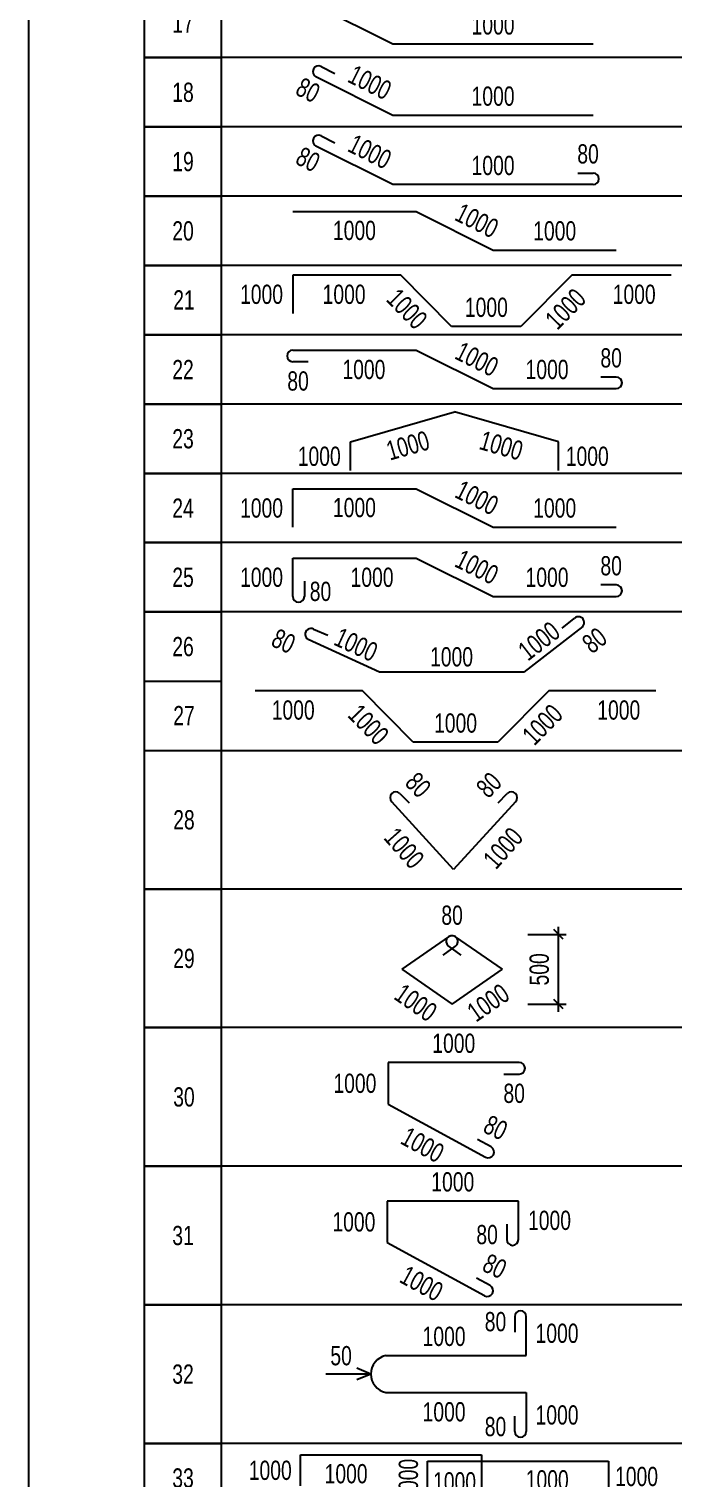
# Model space of a CAD drawing. Header units: inches. Extents: x -3538 to 66114, y -2541134 to 4288.
# Drawn here: x -1194.7 to -1111, y 71.3 to 259.5 of the extents above; entities that cross this region are included whole.
import ezdxf
from ezdxf.enums import TextEntityAlignment as Align

# ---------------------------------------------------------------- set-up
doc = ezdxf.new("R2010")
doc.units = ezdxf.units.IN
doc.header["$MEASUREMENT"] = 0
for name, color, linetype in [('KCS_DIM', 8, 'Continuous'), ('KCS_STEEL', 4, 'Continuous'), ('KCS_TEXT_TK', 2, 'Continuous'), ('KCS_THONGKE', 5, 'Continuous'), ('KCS_THONGKE_THIN', 5, 'Continuous')]:
    doc.layers.add(name, color=color, linetype=linetype)
doc.styles.add('KCS_SMTEXT', font='3t-unicode.shx', dxfattribs={"width": 0.7})

# ---------------------------------------------------------------- blocks, each defined once
blk = doc.blocks.new('TK_18')
at = {"layer": 'KCS_STEEL'}
for p, q in [((32.25, 1.75), (22.25, 6.75)), ((58.25, 1.75), (32.25, 1.75))]:
    blk.add_line(p, q, dxfattribs=at)
at = {"layer": 'KCS_TEXT_TK'}
for p, q in [((-15, 0), (-15, 9)), ((0, 0), (0, 9)), ((10, 0), (10, 9))]:
    blk.add_line(p, q, dxfattribs=at)
at = {"layer": 'KCS_THONGKE'}
blk.add_line((174, 0), (0, 0), dxfattribs=at)
at = {"layer": 'KCS_TEXT_TK', "style": 'KCS_SMTEXT', "width": 0.75}
blk.add_attdef('L1', text='', height=2.5, rotation=333.4352, dxfattribs=at).set_placement((29.26, 6.04), align=Align.MIDDLE)
for tag, p in [('SH', (5, 4.5)), ('DK', (76.75, 4.5)), ('L2', (45.25, 4.25))]:
    blk.add_attdef(tag, text='', height=2.5, dxfattribs=at).set_placement(p, align=Align.MIDDLE)
for tag, p in [('DAI', (100, 4.5)), ('SL1', (114.5, 4.5)), ('SLA', (127, 4.5)), ('DT', (147, 4.5)), ('TL', (169, 4.5))]:
    blk.add_attdef(tag, text='', height=2.5, dxfattribs=at).set_placement(p, align=Align.MIDDLE_RIGHT)
blk = doc.blocks.new('TK_19')
at = {"layer": 'KCS_STEEL'}
for p, q in [((22.92, 7.84), (24.71, 6.95)), ((32.25, 1.5), (22.25, 6.5)), ((58.25, 1.5), (32.25, 1.5))]:
    blk.add_line(p, q, dxfattribs=at)
blk.add_arc((22.59, 7.17), 0.75, 63.4352, 243.4352, dxfattribs=at)
at = {"layer": 'KCS_TEXT_TK'}
for p, q in [((-15, 0), (-15, 9)), ((0, 0), (0, 9)), ((10, 0), (10, 9))]:
    blk.add_line(p, q, dxfattribs=at)
at = {"layer": 'KCS_THONGKE'}
blk.add_line((174, 0), (0, 0), dxfattribs=at)
at = {"layer": 'KCS_TEXT_TK', "style": 'KCS_SMTEXT', "width": 0.75}
for tag, p in [('SH', (5, 4.5)), ('DK', (76.75, 4.5)), ('L2', (45.25, 4))]:
    blk.add_attdef(tag, text='', height=2.5, dxfattribs=at).set_placement(p, align=Align.MIDDLE)
for tag, p in [('M', (21.23, 4.79)), ('L1', (29.26, 5.79))]:
    blk.add_attdef(tag, text='', height=2.5, rotation=333.4352, dxfattribs=at).set_placement(p, align=Align.MIDDLE)
for tag, p in [('DAI', (100, 4.5)), ('SL1', (114.5, 4.5)), ('SLA', (127, 4.5)), ('DT', (147, 4.5)), ('TL', (169, 4.5))]:
    blk.add_attdef(tag, text='', height=2.5, dxfattribs=at).set_placement(p, align=Align.MIDDLE_RIGHT)
blk = doc.blocks.new('TK_20')
at = {"layer": 'KCS_STEEL'}
for p, q in [((22.92, 7.84), (24.71, 6.95)), ((32.25, 1.5), (22.25, 6.5)), ((56.25, 3), (58.25, 3)), ((58.25, 1.5), (32.25, 1.5))]:
    blk.add_line(p, q, dxfattribs=at)
for centre, start, end in [((22.59, 7.17), 63.4352, 243.4352), ((58.25, 2.25), 270, 90)]:
    blk.add_arc(centre, 0.75, start, end, dxfattribs=at)
at = {"layer": 'KCS_TEXT_TK'}
for p, q in [((-15, 0), (-15, 9)), ((0, 0), (0, 9)), ((10, 0), (10, 9))]:
    blk.add_line(p, q, dxfattribs=at)
at = {"layer": 'KCS_THONGKE'}
blk.add_line((174, 0), (0, 0), dxfattribs=at)
at = {"layer": 'KCS_TEXT_TK', "style": 'KCS_SMTEXT', "width": 0.75}
for tag, p in [('SH', (5, 4.5)), ('M', (57.57, 5.5)), ('DK', (76.75, 4.5)), ('L2', (45.25, 4))]:
    blk.add_attdef(tag, text='', height=2.5, dxfattribs=at).set_placement(p, align=Align.MIDDLE)
for tag, p in [('M', (21.23, 4.79)), ('L1', (29.26, 5.79))]:
    blk.add_attdef(tag, text='', height=2.5, rotation=333.4352, dxfattribs=at).set_placement(p, align=Align.MIDDLE)
for tag, p in [('DAI', (100, 4.5)), ('SL1', (114.5, 4.5)), ('SLA', (127, 4.5)), ('DT', (147, 4.5)), ('TL', (169, 4.5))]:
    blk.add_attdef(tag, text='', height=2.5, dxfattribs=at).set_placement(p, align=Align.MIDDLE_RIGHT)
blk = doc.blocks.new('TK_21')
at = {"layer": 'KCS_STEEL'}
for p, q in [((19.25, 7), (35.25, 7)), ((35.25, 7), (45.25, 2)), ((45.25, 2), (61.25, 2))]:
    blk.add_line(p, q, dxfattribs=at)
at = {"layer": 'KCS_TEXT_TK'}
for p, q in [((-15, 0), (-15, 9)), ((0, 0), (0, 9)), ((10, 0), (10, 9))]:
    blk.add_line(p, q, dxfattribs=at)
at = {"layer": 'KCS_THONGKE'}
blk.add_line((174, 0), (0, 0), dxfattribs=at)
at = {"layer": 'KCS_TEXT_TK', "style": 'KCS_SMTEXT', "width": 0.75}
for tag, p in [('SH', (5, 4.5)), ('L1', (27.25, 4.56)), ('L3', (53.25, 4.5)), ('DK', (76.75, 4.5))]:
    blk.add_attdef(tag, text='', height=2.5, dxfattribs=at).set_placement(p, align=Align.MIDDLE)
blk.add_attdef('L2', text='', height=2.5, rotation=333.4352, dxfattribs=at).set_placement((43.16, 5.84), align=Align.MIDDLE)
for tag, p in [('DAI', (100, 4.5)), ('SL1', (114.5, 4.5)), ('SLA', (127, 4.5)), ('DT', (147, 4.5)), ('TL', (169, 4.5))]:
    blk.add_attdef(tag, text='', height=2.5, dxfattribs=at).set_placement(p, align=Align.MIDDLE_RIGHT)
blk = doc.blocks.new('TK_22')
at = {"layer": 'KCS_STEEL'}
for p, q in [((33.28, 7.76), (19.25, 7.76)), ((19.25, 7.76), (19.25, 2.76)), ((39.87, 1.07), (33.28, 7.76)), ((55.47, 7.76), (48.87, 1.07)), ((68.37, 7.76), (55.47, 7.76)), ((48.87, 1.07), (39.87, 1.07))]:
    blk.add_line(p, q, dxfattribs=at)
at = {"layer": 'KCS_TEXT_TK'}
for p, q in [((-15, 0), (-15, 9)), ((0, 0), (0, 9)), ((10, 0), (10, 9))]:
    blk.add_line(p, q, dxfattribs=at)
at = {"layer": 'KCS_THONGKE'}
blk.add_line((174, 0), (0, 0), dxfattribs=at)
at = {"layer": 'KCS_TEXT_TK', "style": 'KCS_SMTEXT', "width": 0.75}
for tag, p in [('SH', (5.12, 4.56)), ('L2', (25.91, 5.26)), ('L5', (63.57, 5.26)), ('DK', (76.87, 4.56)), ('L4', (44.37, 3.57))]:
    blk.add_attdef(tag, text='', height=2.5, dxfattribs=at).set_placement(p, align=Align.MIDDLE)
for tag, p in [('L1', (17.98, 5.26)), ('DAI', (100.12, 4.56)), ('SL1', (114.62, 4.56)), ('SLA', (127.12, 4.56)), ('DT', (147.12, 4.56)), ('TL', (169.12, 4.56))]:
    blk.add_attdef(tag, text='', height=2.5, dxfattribs=at).set_placement(p, align=Align.MIDDLE_RIGHT)
for rotation, p in [(314.6102, (34.09, 3.37)), (45.3898, (54.66, 3.37))]:
    blk.add_attdef('L3', text='', height=2.5, rotation=rotation, dxfattribs=at).set_placement(p, align=Align.MIDDLE)
blk = doc.blocks.new('TK_23')
at = {"layer": 'KCS_STEEL'}
for p, q in [((19.25, 7), (35.25, 7)), ((35.25, 7), (45.25, 2)), ((21.25, 5.5), (19.25, 5.5)), ((45.25, 2), (61.25, 2)), ((61.25, 3.5), (59.25, 3.5))]:
    blk.add_line(p, q, dxfattribs=at)
for centre, start, end in [((19.25, 6.25), 90, 270), ((61.25, 2.75), 270, 90)]:
    blk.add_arc(centre, 0.75, start, end, dxfattribs=at)
at = {"layer": 'KCS_TEXT_TK'}
for p, q in [((-15, 0), (-15, 9)), ((0, 0), (0, 9)), ((10, 0), (10, 9))]:
    blk.add_line(p, q, dxfattribs=at)
at = {"layer": 'KCS_THONGKE'}
blk.add_line((174, 0), (0, 0), dxfattribs=at)
at = {"layer": 'KCS_TEXT_TK', "style": 'KCS_SMTEXT', "width": 0.75}
for tag, p in [('SH', (5, 4.5)), ('L1', (28.48, 4.5)), ('L3', (52.26, 4.5)), ('M', (60.57, 6)), ('DK', (76.75, 4.5)), ('M', (19.93, 3))]:
    blk.add_attdef(tag, text='', height=2.5, dxfattribs=at).set_placement(p, align=Align.MIDDLE)
blk.add_attdef('L2', text='', height=2.5, rotation=333.4352, dxfattribs=at).set_placement((43.16, 5.84), align=Align.MIDDLE)
for tag, p in [('DAI', (100, 4.5)), ('SL1', (114.5, 4.5)), ('SLA', (127, 4.5)), ('DT', (147, 4.5)), ('TL', (169, 4.5))]:
    blk.add_attdef(tag, text='', height=2.5, dxfattribs=at).set_placement(p, align=Align.MIDDLE_RIGHT)
blk = doc.blocks.new('TK_24')
at = {"layer": 'KCS_STEEL'}
for p, q in [((26.74, 4.09), (40.25, 7.97)), ((53.76, 4.09), (40.25, 7.97)), ((26.74, 0.37), (26.74, 4.09)), ((53.76, 0.37), (53.76, 4.09))]:
    blk.add_line(p, q, dxfattribs=at)
at = {"layer": 'KCS_TEXT_TK'}
for p, q in [((-15, 0), (-15, 9)), ((0, 0), (0, 9)), ((10, 0), (10, 9))]:
    blk.add_line(p, q, dxfattribs=at)
at = {"layer": 'KCS_THONGKE'}
blk.add_line((174, 0), (0, 0), dxfattribs=at)
at = {"layer": 'KCS_TEXT_TK', "style": 'KCS_SMTEXT', "width": 0.75}
for tag, p in [('SH', (5, 4.5)), ('DK', (76.75, 4.5))]:
    blk.add_attdef(tag, text='', height=2.5, dxfattribs=at).set_placement(p, align=Align.MIDDLE)
for tag, p in [('DAI', (100, 4.5)), ('SL1', (114.5, 4.5)), ('SLA', (127, 4.5)), ('DT', (147, 4.5)), ('TL', (169, 4.5)), ('L1', (25.47, 2.23))]:
    blk.add_attdef(tag, text='', height=2.5, dxfattribs=at).set_placement(p, align=Align.MIDDLE_RIGHT)
for tag, rotation, p in [('L2', 16.0314, (34.18, 3.63)), ('L3', 343.9686, (46.32, 3.63))]:
    blk.add_attdef(tag, text='', height=2.5, rotation=rotation, dxfattribs=at).set_placement(p, align=Align.MIDDLE)
blk.add_attdef('L4', text='', height=2.5, dxfattribs=at).set_placement((54.69, 2.23), align=Align.MIDDLE_LEFT)
blk = doc.blocks.new('TK_25')
at = {"layer": 'KCS_STEEL'}
for p, q in [((19.25, 7), (35.25, 7)), ((19.25, 2), (19.25, 7)), ((35.25, 7), (45.25, 2)), ((45.25, 2), (61.25, 2))]:
    blk.add_line(p, q, dxfattribs=at)
at = {"layer": 'KCS_TEXT_TK'}
for p, q in [((-15, 0), (-15, 9)), ((0, 0), (0, 9)), ((10, 0), (10, 9))]:
    blk.add_line(p, q, dxfattribs=at)
at = {"layer": 'KCS_THONGKE'}
blk.add_line((174, 0), (0, 0), dxfattribs=at)
at = {"layer": 'KCS_TEXT_TK', "style": 'KCS_SMTEXT', "width": 0.75}
for tag, p in [('SH', (5, 4.5)), ('L2', (27.25, 4.56)), ('L4', (53.25, 4.5)), ('DK', (76.75, 4.5))]:
    blk.add_attdef(tag, text='', height=2.5, dxfattribs=at).set_placement(p, align=Align.MIDDLE)
for tag, p in [('L1', (17.98, 4.5)), ('DAI', (100, 4.5)), ('SL1', (114.5, 4.5)), ('SLA', (127, 4.5)), ('DT', (147, 4.5)), ('TL', (169, 4.5))]:
    blk.add_attdef(tag, text='', height=2.5, dxfattribs=at).set_placement(p, align=Align.MIDDLE_RIGHT)
blk.add_attdef('L3', text='', height=2.5, rotation=333.4352, dxfattribs=at).set_placement((43.16, 5.84), align=Align.MIDDLE)
blk = doc.blocks.new('TK_26')
at = {"layer": 'KCS_STEEL'}
for p, q in [((19.25, 7), (35.25, 7)), ((19.25, 2), (19.25, 7)), ((35.25, 7), (45.25, 2)), ((20.75, 4), (20.75, 2)), ((45.25, 2), (61.25, 2)), ((61.25, 3.5), (59.25, 3.5))]:
    blk.add_line(p, q, dxfattribs=at)
for centre, start, end in [((20, 2), 180, 0), ((61.25, 2.75), 270, 90)]:
    blk.add_arc(centre, 0.75, start, end, dxfattribs=at)
at = {"layer": 'KCS_TEXT_TK'}
for p, q in [((-15, 0), (-15, 9)), ((0, 0), (0, 9)), ((10, 0), (10, 9))]:
    blk.add_line(p, q, dxfattribs=at)
at = {"layer": 'KCS_THONGKE'}
blk.add_line((174, 0), (0, 0), dxfattribs=at)
at = {"layer": 'KCS_TEXT_TK', "style": 'KCS_SMTEXT', "width": 0.75}
for tag, p in [('SH', (5, 4.5)), ('L2', (29.54, 4.51)), ('L4', (52.26, 4.5)), ('M', (60.57, 6)), ('DK', (76.75, 4.5))]:
    blk.add_attdef(tag, text='', height=2.5, dxfattribs=at).set_placement(p, align=Align.MIDDLE)
for tag, p in [('L1', (17.98, 4.5)), ('DAI', (100, 4.5)), ('SL1', (114.5, 4.5)), ('SLA', (127, 4.5)), ('DT', (147, 4.5)), ('TL', (169, 4.5))]:
    blk.add_attdef(tag, text='', height=2.5, dxfattribs=at).set_placement(p, align=Align.MIDDLE_RIGHT)
blk.add_attdef('L3', text='', height=2.5, rotation=333.4352, dxfattribs=at).set_placement((43.16, 5.84), align=Align.MIDDLE)
blk.add_attdef('M', text='', height=2.5, dxfattribs=at).set_placement((21.45, 2.67), align=Align.MIDDLE_LEFT)
blk = doc.blocks.new('TK_27')
at = {"layer": 'KCS_STEEL'}
for p, q in [((54.23, 6.9), (55.79, 8.13)), ((21.94, 6.76), (23.82, 5.96)), ((56.9, 7.12), (49.24, 1.18)), ((30.49, 1.18), (21.26, 5.43)), ((49.24, 1.18), (30.49, 1.18))]:
    blk.add_line(p, q, dxfattribs=at)
for centre, start, end in [((56.34, 7.63), 317.8316, 137.8316), ((21.59, 6.1), 62.2755, 243.7737)]:
    blk.add_arc(centre, 0.75, start, end, dxfattribs=at)
at = {"layer": 'KCS_TEXT_TK'}
for p, q in [((-15, 0), (-15, 9)), ((0, 0), (0, 9)), ((10, 0), (10, 9))]:
    blk.add_line(p, q, dxfattribs=at)
at = {"layer": 'KCS_TEXT_TK', "style": 'KCS_SMTEXT', "width": 0.75}
for tag, p in [('SH', (5, 4.5)), ('DK', (76.75, 4.5)), ('L2', (39.86, 3.18))]:
    blk.add_attdef(tag, text='', height=2.5, dxfattribs=at).set_placement(p, align=Align.MIDDLE)
blk.add_attdef('M', text='', height=2.5, rotation=335.269, dxfattribs=at).set_placement((19.32, 4.64), align=Align.MIDDLE_RIGHT)
for tag, rotation, p in [('L1', 335.269, (27.47, 4.77)), ('L3', 37.8207, (51.21, 5.23))]:
    blk.add_attdef(tag, text='', height=2.5, rotation=rotation, dxfattribs=at).set_placement(p, align=Align.MIDDLE)
blk.add_attdef('M', text='', height=2.5, rotation=37.8207, dxfattribs=at).set_placement((58.42, 5.32), align=Align.MIDDLE_CENTER)
for tag, p in [('DAI', (100, 4.5)), ('SL1', (114.5, 4.5)), ('SLA', (127, 4.5)), ('DT', (147, 4.5)), ('TL', (169, 4.5))]:
    blk.add_attdef(tag, text='', height=2.5, dxfattribs=at).set_placement(p, align=Align.MIDDLE_RIGHT)
blk = doc.blocks.new('TK_28')
at = {"layer": 'KCS_STEEL'}
for p, q in [((28.28, 7.76), (14.37, 7.76)), ((34.87, 1.07), (28.28, 7.76)), ((52.47, 7.76), (45.87, 1.07)), ((66.37, 7.76), (52.47, 7.76)), ((45.87, 1.07), (34.87, 1.07))]:
    blk.add_line(p, q, dxfattribs=at)
at = {"layer": 'KCS_TEXT_TK'}
for p, q in [((-15, 0), (-15, 9)), ((0, 0), (0, 9)), ((10, 0), (10, 9))]:
    blk.add_line(p, q, dxfattribs=at)
at = {"layer": 'KCS_THONGKE'}
blk.add_line((0, 0), (174, 0), dxfattribs=at)
at = {"layer": 'KCS_TEXT_TK', "style": 'KCS_SMTEXT', "width": 0.75}
for tag, p in [('SH', (5.12, 4.56)), ('L1', (19.3, 5.26)), ('L1', (61.57, 5.26)), ('DK', (76.87, 4.56)), ('L3', (40.37, 3.57))]:
    blk.add_attdef(tag, text='', height=2.5, dxfattribs=at).set_placement(p, align=Align.MIDDLE)
for tag, p in [('DAI', (100.12, 4.56)), ('SL1', (114.62, 4.56)), ('SLA', (127.12, 4.56)), ('DT', (147.12, 4.56)), ('TL', (169.12, 4.56))]:
    blk.add_attdef(tag, text='', height=2.5, dxfattribs=at).set_placement(p, align=Align.MIDDLE_RIGHT)
for rotation, p in [(314.6102, (29.09, 3.37)), (45.3898, (51.66, 3.37))]:
    blk.add_attdef('L2', text='', height=2.5, rotation=rotation, dxfattribs=at).set_placement(p, align=Align.MIDDLE)
blk = doc.blocks.new('TK_29')
at = {"layer": 'KCS_STEEL'}
for p, q in [((40.13, 2.56), (32.09, 11.35)), ((33.15, 12.41), (34.34, 11.18)), ((48.16, 11.35), (40.13, 2.56)), ((45.91, 11.18), (47.1, 12.41))]:
    blk.add_line(p, q, dxfattribs=at)
for centre, start, end in [((32.62, 11.88), 45, 225), ((47.63, 11.88), 315, 135)]:
    blk.add_arc(centre, 0.75, start, end, dxfattribs=at)
at = {"layer": 'KCS_TEXT_TK'}
for p, q in [((-15, 0), (-15, 18)), ((0, 0), (0, 18)), ((10, 0), (10, 18))]:
    blk.add_line(p, q, dxfattribs=at)
at = {"layer": 'KCS_THONGKE'}
blk.add_line((174, 0), (0, 0), dxfattribs=at)
at = {"layer": 'KCS_TEXT_TK', "style": 'KCS_SMTEXT', "width": 0.75}
for tag, rotation, p in [('M', 314.0716, (35.54, 13.54)), ('M', 45.9284, (44.71, 13.54)), ('L1', 311.6414, (33.72, 5.34)), ('L1', 48.3586, (46.54, 5.34))]:
    blk.add_attdef(tag, text='', height=2.5, rotation=rotation, dxfattribs=at).set_placement(p, align=Align.MIDDLE)
for tag, p in [('SH', (5.12, 9)), ('DK', (76.87, 9))]:
    blk.add_attdef(tag, text='', height=2.5, dxfattribs=at).set_placement(p, align=Align.MIDDLE)
for tag, p in [('DAI', (100.12, 9)), ('SL1', (114.62, 9)), ('SLA', (127.12, 9)), ('DT', (147.12, 9)), ('TL', (169.12, 9))]:
    blk.add_attdef(tag, text='', height=2.5, dxfattribs=at).set_placement(p, align=Align.MIDDLE_RIGHT)
blk = doc.blocks.new('TK_30')
at = {"layer": 'KCS_DIM'}
for p, q in [((49.78, 12.11), (54.73, 12.11)), ((53.73, 2.04), (53.73, 13.11)), ((49.78, 3.04), (54.73, 3.04))]:
    blk.add_line(p, q, dxfattribs=at)
at = {"layer": 'KCS_DIM', "color": 2}
for p, q in [((54.35, 11.5), (53.12, 12.73)), ((54.35, 2.43), (53.12, 3.66))]:
    blk.add_line(p, q, dxfattribs=at)
at = {"layer": 'KCS_STEEL'}
for p, q in [((39.48, 11.8), (33.39, 7.58)), ((46.46, 7.58), (40.37, 11.8)), ((38.77, 9.41), (40.38, 10.6)), ((39.47, 10.6), (41.08, 9.41)), ((33.39, 7.58), (39.92, 3.04)), ((39.92, 3.04), (46.46, 7.58))]:
    blk.add_line(p, q, dxfattribs=at)
for centre, start, end in [((39.92, 11.2), 53.3602, 233.3602), ((39.93, 11.2), 306.6398, 126.6398)]:
    blk.add_arc(centre, 0.75, start, end, dxfattribs=at)
at = {"layer": 'KCS_TEXT_TK'}
for p, q in [((-15, 0), (-15, 18)), ((0, 0), (0, 18)), ((10, 0), (10, 18))]:
    blk.add_line(p, q, dxfattribs=at)
at = {"layer": 'KCS_THONGKE'}
blk.add_line((174, 0), (0, 0), dxfattribs=at)
at = {"layer": 'KCS_TEXT_TK', "style": 'KCS_SMTEXT', "width": 0.75}
for tag, p in [('M', (39.92, 14.61)), ('SH', (5.12, 9)), ('DK', (76.87, 9))]:
    blk.add_attdef(tag, text='', height=2.5, dxfattribs=at).set_placement(p, align=Align.MIDDLE)
for tag, p in [('DAI', (100.12, 9)), ('SL1', (114.62, 9)), ('SLA', (127.12, 9)), ('DT', (147.12, 9)), ('TL', (169.12, 9))]:
    blk.add_attdef(tag, text='', height=2.5, dxfattribs=at).set_placement(p, align=Align.MIDDLE_RIGHT)
blk.add_attdef('H', text='', height=2.5, rotation=90, dxfattribs=at).set_placement((51.23, 7.58), align=Align.MIDDLE_CENTER)
for rotation, p in [(325.2401, (35.23, 3.26)), (34.7599, (44.62, 3.26))]:
    blk.add_attdef('L1', text='', height=2.5, rotation=rotation, dxfattribs=at).set_placement(p, align=Align.MIDDLE)
blk = doc.blocks.new('TK_31')
at = {"layer": 'KCS_STEEL'}
for p, q in [((31.63, 13.47), (31.63, 8.08)), ((48.66, 13.47), (31.63, 13.47)), ((46.66, 11.97), (48.66, 11.97)), ((31.63, 8.08), (44.27, 1.19)), ((44.99, 2.5), (43.23, 3.46))]:
    blk.add_line(p, q, dxfattribs=at)
for centre, start, end in [((48.66, 12.72), 270, 90), ((44.63, 1.84), 241.3978, 61.3978)]:
    blk.add_arc(centre, 0.75, start, end, dxfattribs=at)
at = {"layer": 'KCS_TEXT_TK'}
for p, q in [((-15, 0), (-15, 18)), ((0, 0), (0, 18)), ((10, 0), (10, 18))]:
    blk.add_line(p, q, dxfattribs=at)
at = {"layer": 'KCS_THONGKE'}
blk.add_line((174, 0), (0, 0), dxfattribs=at)
at = {"layer": 'KCS_TEXT_TK', "style": 'KCS_SMTEXT', "width": 0.75}
for tag, p in [('L3', (40.15, 15.97)), ('SH', (5.12, 9)), ('M', (47.99, 9.47)), ('DK', (76.87, 9))]:
    blk.add_attdef(tag, text='', height=2.5, dxfattribs=at).set_placement(p, align=Align.MIDDLE)
for tag, p in [('L2', (30.1, 10.77)), ('DAI', (100.12, 9)), ('SL1', (114.62, 9)), ('SLA', (127.12, 9)), ('DT', (147.12, 9)), ('TL', (169.12, 9))]:
    blk.add_attdef(tag, text='', height=2.5, dxfattribs=at).set_placement(p, align=Align.MIDDLE_RIGHT)
for tag, rotation, p in [('M', 334.2262, (45.59, 5.02)), ('L1', 331.3978, (36.11, 2.79))]:
    blk.add_attdef(tag, text='', height=2.5, rotation=rotation, dxfattribs=at).set_placement(p, align=Align.MIDDLE)
blk = doc.blocks.new('TK_32')
at = {"layer": 'KCS_STEEL'}
for p, q in [((48.54, 13.47), (31.51, 13.47)), ((31.51, 13.47), (31.51, 8.08)), ((48.54, 8.47), (48.54, 13.47)), ((47.04, 10.47), (47.04, 8.47)), ((31.51, 8.08), (44.14, 1.19)), ((44.86, 2.5), (43.1, 3.46))]:
    blk.add_line(p, q, dxfattribs=at)
for centre, start, end in [((47.79, 8.47), 180, 0), ((44.5, 1.84), 241.3978, 61.3978)]:
    blk.add_arc(centre, 0.75, start, end, dxfattribs=at)
at = {"layer": 'KCS_TEXT_TK'}
for p, q in [((-15, 0), (-15, 18)), ((0, 0), (0, 18)), ((10, 0), (10, 18))]:
    blk.add_line(p, q, dxfattribs=at)
at = {"layer": 'KCS_THONGKE'}
blk.add_line((174, 0), (0, 0), dxfattribs=at)
at = {"layer": 'KCS_TEXT_TK', "style": 'KCS_SMTEXT', "width": 0.75}
for tag, p in [('L3', (40.02, 15.97)), ('SH', (5, 9)), ('DK', (76.75, 9))]:
    blk.add_attdef(tag, text='', height=2.5, dxfattribs=at).set_placement(p, align=Align.MIDDLE)
for tag, p in [('L2', (29.97, 10.77)), ('M', (45.87, 9.12)), ('DAI', (100, 9)), ('SL1', (114.5, 9)), ('SLA', (127, 9)), ('DT', (147, 9)), ('TL', (169, 9))]:
    blk.add_attdef(tag, text='', height=2.5, dxfattribs=at).set_placement(p, align=Align.MIDDLE_RIGHT)
blk.add_attdef('L4', text='', height=2.5, dxfattribs=at).set_placement((49.78, 10.97), align=Align.MIDDLE_LEFT)
for tag, rotation, p in [('M', 334.2262, (45.46, 5.02)), ('L1', 331.3978, (35.98, 2.79))]:
    blk.add_attdef(tag, text='', height=2.5, rotation=rotation, dxfattribs=at).set_placement(p, align=Align.MIDDLE)
blk = doc.blocks.new('TK_33')
at = {"layer": 'KCS_DIM'}
for q in [(27.55, 9.76), (23.56, 9), (27.55, 8.24)]:
    blk.add_line((29.37, 9), q, dxfattribs=at)
at = {"layer": 'KCS_STEEL'}
for p, q in [((48.06, 16.46), (48.06, 14.46)), ((49.56, 11.4), (49.56, 16.46)), ((31.31, 11.4), (49.56, 11.4)), ((31.31, 6.6), (49.56, 6.6)), ((49.56, 6.6), (49.56, 1.54)), ((48.06, 1.54), (48.06, 3.54))]:
    blk.add_line(p, q, dxfattribs=at)
for centre, radius, start, end in [((48.81, 16.46), 0.75, 0, 180), ((31.83, 9), 2.45, 102.1388, 257.8612), ((48.81, 1.54), 0.75, 180, 0)]:
    blk.add_arc(centre, radius, start, end, dxfattribs=at)
at = {"layer": 'KCS_TEXT_TK'}
for p, q in [((-15, 0), (-15, 18)), ((0, 0), (0, 18)), ((10, 0), (10, 18))]:
    blk.add_line(p, q, dxfattribs=at)
at = {"layer": 'KCS_THONGKE'}
blk.add_line((174, 0), (0, 0), dxfattribs=at)
at = {"layer": 'KCS_TEXT_TK', "style": 'KCS_SMTEXT', "width": 0.75}
for tag, p in [('M', (46.95, 15.82)), ('DAI', (100, 9)), ('SL1', (114.5, 9)), ('SLA', (127, 9)), ('DT', (147, 9)), ('TL', (169, 9)), ('M', (46.95, 2.18))]:
    blk.add_attdef(tag, text='', height=2.5, dxfattribs=at).set_placement(p, align=Align.MIDDLE_RIGHT)
for tag, p in [('L1', (38.89, 13.9)), ('R', (25.52, 11.39)), ('SH', (5, 9)), ('DK', (76.75, 9)), ('L1', (38.89, 4.1))]:
    blk.add_attdef(tag, text='', height=2.5, dxfattribs=at).set_placement(p, align=Align.MIDDLE)
for p in [(50.77, 14.3), (50.77, 3.7)]:
    blk.add_attdef('L2', text='', height=2.5, dxfattribs=at).set_placement(p, align=Align.MIDDLE_LEFT)
blk = doc.blocks.new('TK_34')
at = {"layer": 'KCS_STEEL'}
for p, q in [((20.25, 7.5), (43.75, 7.5)), ((20.25, 3.5), (20.25, 7.5)), ((36.75, 6.7), (60.25, 6.7)), ((36.75, 1.5), (36.75, 6.7)), ((43.75, 7.5), (43.75, 1.5)), ((60.25, 6.7), (60.25, 2.7))]:
    blk.add_line(p, q, dxfattribs=at)
at = {"layer": 'KCS_TEXT_TK'}
for p, q in [((-15, 0), (-15, 9)), ((0, 0), (0, 9)), ((10, 0), (10, 9))]:
    blk.add_line(p, q, dxfattribs=at)
at = {"layer": 'KCS_TEXT_TK', "style": 'KCS_SMTEXT', "width": 0.75}
for tag, p in [('SH', (5, 4.5)), ('L2', (26.17, 5.06)), ('DK', (76.75, 4.5)), ('L4', (40.25, 4)), ('L2', (52.28, 4.26))]:
    blk.add_attdef(tag, text='', height=2.5, dxfattribs=at).set_placement(p, align=Align.MIDDLE)
for tag, p in [('L1', (19.11, 5.5)), ('DAI', (100, 4.5)), ('SL1', (114.5, 4.5)), ('SLA', (127, 4.5)), ('DT', (147, 4.5)), ('TL', (169, 4.5))]:
    blk.add_attdef(tag, text='', height=2.5, dxfattribs=at).set_placement(p, align=Align.MIDDLE_RIGHT)
blk.add_attdef('L1', text='', height=2.5, dxfattribs=at).set_placement((61.09, 4.7), align=Align.MIDDLE_LEFT)
blk.add_attdef('L3', text='', height=2.5, rotation=90, dxfattribs=at).set_placement((34.25, 4.2), align=Align.MIDDLE_CENTER)

msp = doc.modelspace()

# ---------------------------------------------------------------- linework, layer by layer
at = {"layer": 'KCS_THONGKE', "color": 38}
for p, q in [((-1194.66, -302.22), (-1194.66, 408.78)), ((-1179.66, -302.22), (-1179.66, 408.78)), ((-1169.66, -302.22), (-1169.66, 408.78))]:
    msp.add_line(p, q, dxfattribs=at)
at = {"layer": 'KCS_THONGKE_THIN', "color": 38}
for p, q in [((-1179.66, 255.78), (-1169.66, 255.78)), ((-1179.66, 246.78), (-1169.66, 246.78)), ((-1179.66, 237.78), (-1169.66, 237.78)), ((-1179.66, 228.78), (-1169.66, 228.78)), ((-1179.66, 219.78), (-1169.66, 219.78)), ((-1179.66, 210.78), (-1169.66, 210.78)), ((-1179.66, 201.78), (-1169.66, 201.78)), ((-1179.66, 192.78), (-1169.66, 192.78)), ((-1179.66, 183.78), (-1169.66, 183.78)), ((-1179.66, 183.78), (-1169.66, 183.78)), ((-1179.66, 174.78), (-1169.66, 174.78)), ((-1179.66, 174.78), (-1169.66, 174.78)), ((-1179.66, 165.78), (-1169.66, 165.78)), ((-1179.66, 165.78), (-1169.66, 165.78)), ((-1179.66, 147.78), (-1169.66, 147.78)), ((-1179.66, 147.78), (-1169.66, 147.78)), ((-1179.66, 129.78), (-1169.66, 129.78)), ((-1179.66, 111.78), (-1169.66, 111.78)), ((-1179.66, 93.78), (-1169.66, 93.78)), ((-1179.66, 75.78), (-1169.66, 75.78))]:
    msp.add_line(p, q, dxfattribs=at)

# ---------------------------------------------------------------- block references
ref = msp.add_blockref('TK_18', (-1179.66, 255.78))
ref.add_attrib('SH', '17', dxfattribs={"layer": 'KCS_THONGKE', "height": 2.5, "style": 'KCS_SMTEXT', "width": 0.75}).set_placement((-1174.66, 260.28), align=Align.MIDDLE)
ref.add_attrib('L2', '1000', dxfattribs={"layer": 'KCS_THONGKE', "height": 2.5, "style": 'KCS_SMTEXT', "width": 0.75}).set_placement((-1134.41, 260.03), align=Align.MIDDLE)
ref = msp.add_blockref('TK_19', (-1179.66, 246.78))
ref.add_attrib('SH', '18', dxfattribs={"layer": 'KCS_THONGKE', "height": 2.5, "style": 'KCS_SMTEXT', "width": 0.75}).set_placement((-1174.66, 251.28), align=Align.MIDDLE)
ref.add_attrib('M', '80', dxfattribs={"layer": 'KCS_THONGKE', "height": 2.5, "rotation": 333.4352, "style": 'KCS_SMTEXT', "width": 0.75}).set_placement((-1158.43, 251.57), align=Align.MIDDLE)
ref.add_attrib('L1', '1000', dxfattribs={"layer": 'KCS_THONGKE', "height": 2.5, "rotation": 333.4352, "style": 'KCS_SMTEXT', "width": 0.75}).set_placement((-1150.4, 252.57), align=Align.MIDDLE)
ref.add_attrib('L2', '1000', dxfattribs={"layer": 'KCS_THONGKE', "height": 2.5, "style": 'KCS_SMTEXT', "width": 0.75}).set_placement((-1134.41, 250.78), align=Align.MIDDLE)
ref = msp.add_blockref('TK_20', (-1179.66, 237.78))
ref.add_attrib('SH', '19', dxfattribs={"layer": 'KCS_THONGKE', "height": 2.5, "style": 'KCS_SMTEXT', "width": 0.75}).set_placement((-1174.66, 242.28), align=Align.MIDDLE)
ref.add_attrib('M', '80', dxfattribs={"layer": 'KCS_THONGKE', "height": 2.5, "rotation": 333.4352, "style": 'KCS_SMTEXT', "width": 0.75}).set_placement((-1158.43, 242.57), align=Align.MIDDLE)
ref.add_attrib('L1', '1000', dxfattribs={"layer": 'KCS_THONGKE', "height": 2.5, "rotation": 333.4352, "style": 'KCS_SMTEXT', "width": 0.75}).set_placement((-1150.4, 243.57), align=Align.MIDDLE)
ref.add_attrib('L2', '1000', dxfattribs={"layer": 'KCS_THONGKE', "height": 2.5, "style": 'KCS_SMTEXT', "width": 0.75}).set_placement((-1134.41, 241.78), align=Align.MIDDLE)
ref.add_attrib('M', '80', dxfattribs={"layer": 'KCS_THONGKE', "height": 2.5, "style": 'KCS_SMTEXT', "width": 0.75}).set_placement((-1122.08, 243.28), align=Align.MIDDLE)
ref = msp.add_blockref('TK_21', (-1179.66, 228.78))
ref.add_attrib('SH', '20', dxfattribs={"layer": 'KCS_THONGKE', "height": 2.5, "style": 'KCS_SMTEXT', "width": 0.75}).set_placement((-1174.66, 233.28), align=Align.MIDDLE)
ref.add_attrib('L2', '1000', dxfattribs={"layer": 'KCS_THONGKE', "height": 2.5, "rotation": 333.4352, "style": 'KCS_SMTEXT', "width": 0.75}).set_placement((-1136.5, 234.62), align=Align.MIDDLE)
ref.add_attrib('L1', '1000', dxfattribs={"layer": 'KCS_THONGKE', "height": 2.5, "style": 'KCS_SMTEXT', "width": 0.75}).set_placement((-1152.41, 233.34), align=Align.MIDDLE)
ref.add_attrib('L3', '1000', dxfattribs={"layer": 'KCS_THONGKE', "height": 2.5, "style": 'KCS_SMTEXT', "width": 0.75}).set_placement((-1126.41, 233.28), align=Align.MIDDLE)
ref = msp.add_blockref('TK_22', (-1179.66, 219.78))
ref.add_attrib('SH', '21', dxfattribs={"layer": 'KCS_THONGKE', "height": 2.5, "style": 'KCS_SMTEXT', "width": 0.75}).set_placement((-1174.54, 224.33), align=Align.MIDDLE)
ref.add_attrib('L3', '1000', dxfattribs={"layer": 'KCS_THONGKE', "height": 2.5, "rotation": 45.3898, "style": 'KCS_SMTEXT', "width": 0.75}).set_placement((-1125, 223.15), align=Align.MIDDLE)
ref.add_attrib('L1', '1000', dxfattribs={"layer": 'KCS_THONGKE', "height": 2.5, "style": 'KCS_SMTEXT', "width": 0.75}).set_placement((-1161.68, 225.04), align=Align.MIDDLE_RIGHT)
ref.add_attrib('L2', '1000', dxfattribs={"layer": 'KCS_THONGKE', "height": 2.5, "style": 'KCS_SMTEXT', "width": 0.75}).set_placement((-1153.75, 225.04), align=Align.MIDDLE)
ref.add_attrib('L3', '1000', dxfattribs={"layer": 'KCS_THONGKE', "height": 2.5, "rotation": 314.6102, "style": 'KCS_SMTEXT', "width": 0.75}).set_placement((-1145.57, 223.15), align=Align.MIDDLE)
ref.add_attrib('L4', '1000', dxfattribs={"layer": 'KCS_THONGKE', "height": 2.5, "style": 'KCS_SMTEXT', "width": 0.75}).set_placement((-1135.28, 223.35), align=Align.MIDDLE)
ref.add_attrib('L5', '1000', dxfattribs={"layer": 'KCS_THONGKE', "height": 2.5, "style": 'KCS_SMTEXT', "width": 0.75}).set_placement((-1116.09, 225.04), align=Align.MIDDLE)
ref = msp.add_blockref('TK_23', (-1179.66, 210.78))
ref.add_attrib('SH', '22', dxfattribs={"layer": 'KCS_THONGKE', "height": 2.5, "style": 'KCS_SMTEXT', "width": 0.75}).set_placement((-1174.66, 215.28), align=Align.MIDDLE)
ref.add_attrib('L2', '1000', dxfattribs={"layer": 'KCS_THONGKE', "height": 2.5, "rotation": 333.4352, "style": 'KCS_SMTEXT', "width": 0.75}).set_placement((-1136.5, 216.62), align=Align.MIDDLE)
ref.add_attrib('L1', '1000', dxfattribs={"layer": 'KCS_THONGKE', "height": 2.5, "style": 'KCS_SMTEXT', "width": 0.75}).set_placement((-1151.18, 215.28), align=Align.MIDDLE)
ref.add_attrib('M', '80', dxfattribs={"layer": 'KCS_THONGKE', "height": 2.5, "style": 'KCS_SMTEXT', "width": 0.75}).set_placement((-1159.73, 213.78), align=Align.MIDDLE)
ref.add_attrib('L3', '1000', dxfattribs={"layer": 'KCS_THONGKE', "height": 2.5, "style": 'KCS_SMTEXT', "width": 0.75}).set_placement((-1127.4, 215.28), align=Align.MIDDLE)
ref.add_attrib('M', '80', dxfattribs={"layer": 'KCS_THONGKE', "height": 2.5, "style": 'KCS_SMTEXT', "width": 0.75}).set_placement((-1119.08, 216.78), align=Align.MIDDLE)
ref = msp.add_blockref('TK_24', (-1179.66, 201.78))
ref.add_attrib('SH', '23', dxfattribs={"layer": 'KCS_THONGKE', "height": 2.5, "style": 'KCS_SMTEXT', "width": 0.75}).set_placement((-1174.66, 206.28), align=Align.MIDDLE)
ref.add_attrib('L4', '1000', dxfattribs={"layer": 'KCS_THONGKE', "height": 2.5, "style": 'KCS_SMTEXT', "width": 0.75}).set_placement((-1124.97, 204), align=Align.MIDDLE_LEFT)
ref.add_attrib('L1', '1000', dxfattribs={"layer": 'KCS_THONGKE', "height": 2.5, "style": 'KCS_SMTEXT', "width": 0.75}).set_placement((-1154.19, 204), align=Align.MIDDLE_RIGHT)
ref.add_attrib('L2', '1000', dxfattribs={"layer": 'KCS_THONGKE', "height": 2.5, "rotation": 16.0314, "style": 'KCS_SMTEXT', "width": 0.75}).set_placement((-1145.47, 205.4), align=Align.MIDDLE)
ref.add_attrib('L3', '1000', dxfattribs={"layer": 'KCS_THONGKE', "height": 2.5, "rotation": 343.9686, "style": 'KCS_SMTEXT', "width": 0.75}).set_placement((-1133.34, 205.4), align=Align.MIDDLE)
ref = msp.add_blockref('TK_25', (-1179.66, 192.78))
ref.add_attrib('SH', '24', dxfattribs={"layer": 'KCS_THONGKE', "height": 2.5, "style": 'KCS_SMTEXT', "width": 0.75}).set_placement((-1174.66, 197.28), align=Align.MIDDLE)
ref.add_attrib('L1', '1000', dxfattribs={"layer": 'KCS_THONGKE', "height": 2.5, "style": 'KCS_SMTEXT', "width": 0.75}).set_placement((-1161.68, 197.28), align=Align.MIDDLE_RIGHT)
ref.add_attrib('L2', '1000', dxfattribs={"layer": 'KCS_THONGKE', "height": 2.5, "style": 'KCS_SMTEXT', "width": 0.75}).set_placement((-1152.41, 197.34), align=Align.MIDDLE)
ref.add_attrib('L4', '1000', dxfattribs={"layer": 'KCS_THONGKE', "height": 2.5, "style": 'KCS_SMTEXT', "width": 0.75}).set_placement((-1126.41, 197.28), align=Align.MIDDLE)
ref.add_attrib('L3', '1000', dxfattribs={"layer": 'KCS_THONGKE', "height": 2.5, "rotation": 333.4352, "style": 'KCS_SMTEXT', "width": 0.75}).set_placement((-1136.5, 198.62), align=Align.MIDDLE)
ref = msp.add_blockref('TK_26', (-1179.66, 183.78))
ref.add_attrib('M', '80', dxfattribs={"layer": 'KCS_THONGKE', "height": 2.5, "style": 'KCS_SMTEXT', "width": 0.75}).set_placement((-1158.21, 186.45), align=Align.MIDDLE_LEFT)
ref.add_attrib('SH', '25', dxfattribs={"layer": 'KCS_THONGKE', "height": 2.5, "style": 'KCS_SMTEXT', "width": 0.75}).set_placement((-1174.66, 188.28), align=Align.MIDDLE)
ref.add_attrib('L1', '1000', dxfattribs={"layer": 'KCS_THONGKE', "height": 2.5, "style": 'KCS_SMTEXT', "width": 0.75}).set_placement((-1161.68, 188.28), align=Align.MIDDLE_RIGHT)
ref.add_attrib('L2', '1000', dxfattribs={"layer": 'KCS_THONGKE', "height": 2.5, "style": 'KCS_SMTEXT', "width": 0.75}).set_placement((-1150.12, 188.28), align=Align.MIDDLE)
ref.add_attrib('L4', '1000', dxfattribs={"layer": 'KCS_THONGKE', "height": 2.5, "style": 'KCS_SMTEXT', "width": 0.75}).set_placement((-1127.4, 188.28), align=Align.MIDDLE)
ref.add_attrib('L3', '1000', dxfattribs={"layer": 'KCS_THONGKE', "height": 2.5, "rotation": 333.4352, "style": 'KCS_SMTEXT', "width": 0.75}).set_placement((-1136.5, 189.62), align=Align.MIDDLE)
ref.add_attrib('M', '80', dxfattribs={"layer": 'KCS_THONGKE', "height": 2.5, "style": 'KCS_SMTEXT', "width": 0.75}).set_placement((-1119.08, 189.78), align=Align.MIDDLE)
ref = msp.add_blockref('TK_27', (-1179.66, 174.78))
ref.add_attrib('L1', '1000', dxfattribs={"layer": 'KCS_THONGKE', "height": 2.5, "rotation": 335.269, "style": 'KCS_SMTEXT', "width": 0.75}).set_placement((-1152.19, 179.54), align=Align.MIDDLE)
ref.add_attrib('L2', '1000', dxfattribs={"layer": 'KCS_THONGKE', "height": 2.5, "style": 'KCS_SMTEXT', "width": 0.75}).set_placement((-1139.8, 177.95), align=Align.MIDDLE)
ref.add_attrib('SH', '26', dxfattribs={"layer": 'KCS_THONGKE', "height": 2.5, "style": 'KCS_SMTEXT', "width": 0.75}).set_placement((-1174.66, 179.28), align=Align.MIDDLE)
ref.add_attrib('M', '80', dxfattribs={"layer": 'KCS_THONGKE', "height": 2.5, "rotation": 335.269, "style": 'KCS_SMTEXT', "width": 0.75}).set_placement((-1160.34, 179.41), align=Align.MIDDLE_RIGHT)
ref.add_attrib('L3', '1000', dxfattribs={"layer": 'KCS_THONGKE', "height": 2.5, "rotation": 37.8207, "style": 'KCS_SMTEXT', "width": 0.75}).set_placement((-1128.45, 180.01), align=Align.MIDDLE)
ref.add_attrib('M', '80', dxfattribs={"layer": 'KCS_THONGKE', "height": 2.5, "rotation": 37.8207, "style": 'KCS_SMTEXT', "width": 0.75}).set_placement((-1121.24, 180.09), align=Align.MIDDLE_CENTER)
ref = msp.add_blockref('TK_28', (-1179.66, 165.78))
ref.add_attrib('L1', '1000', dxfattribs={"layer": 'KCS_THONGKE', "height": 2.5, "style": 'KCS_SMTEXT', "width": 0.75}).set_placement((-1160.36, 171.04), align=Align.MIDDLE)
ref.add_attrib('SH', '27', dxfattribs={"layer": 'KCS_THONGKE', "height": 2.5, "style": 'KCS_SMTEXT', "width": 0.75}).set_placement((-1174.54, 170.33), align=Align.MIDDLE)
ref.add_attrib('L3', '1000', dxfattribs={"layer": 'KCS_THONGKE', "height": 2.5, "style": 'KCS_SMTEXT', "width": 0.75}).set_placement((-1139.28, 169.35), align=Align.MIDDLE)
ref.add_attrib('L2', '1000', dxfattribs={"layer": 'KCS_THONGKE', "height": 2.5, "rotation": 314.6102, "style": 'KCS_SMTEXT', "width": 0.75}).set_placement((-1150.57, 169.15), align=Align.MIDDLE)
ref.add_attrib('L2', '1000', dxfattribs={"layer": 'KCS_THONGKE', "height": 2.5, "rotation": 45.3898, "style": 'KCS_SMTEXT', "width": 0.75}).set_placement((-1128, 169.15), align=Align.MIDDLE)
ref.add_attrib('L1', '1000', dxfattribs={"layer": 'KCS_THONGKE', "height": 2.5, "style": 'KCS_SMTEXT', "width": 0.75}).set_placement((-1118.09, 171.04), align=Align.MIDDLE)
ref = msp.add_blockref('TK_29', (-1179.66, 147.78))
ref.add_attrib('SH', '28', dxfattribs={"layer": 'KCS_THONGKE', "height": 2.5, "style": 'KCS_SMTEXT', "width": 0.75}).set_placement((-1174.54, 156.78), align=Align.MIDDLE)
ref.add_attrib('L1', '1000', dxfattribs={"layer": 'KCS_THONGKE', "height": 2.5, "rotation": 311.6414, "style": 'KCS_SMTEXT', "width": 0.75}).set_placement((-1145.94, 153.11), align=Align.MIDDLE)
ref.add_attrib('L1', '1000', dxfattribs={"layer": 'KCS_THONGKE', "height": 2.5, "rotation": 48.3586, "style": 'KCS_SMTEXT', "width": 0.75}).set_placement((-1133.12, 153.11), align=Align.MIDDLE)
ref.add_attrib('M', '80', dxfattribs={"layer": 'KCS_THONGKE', "height": 2.5, "rotation": 314.0716, "style": 'KCS_SMTEXT', "width": 0.75}).set_placement((-1144.12, 161.31), align=Align.MIDDLE)
ref.add_attrib('M', '80', dxfattribs={"layer": 'KCS_THONGKE', "height": 2.5, "rotation": 45.9284, "style": 'KCS_SMTEXT', "width": 0.75}).set_placement((-1134.95, 161.31), align=Align.MIDDLE)
ref = msp.add_blockref('TK_30', (-1179.66, 129.78))
ref.add_attrib('SH', '29', dxfattribs={"layer": 'KCS_THONGKE', "height": 2.5, "style": 'KCS_SMTEXT', "width": 0.75}).set_placement((-1174.54, 138.78), align=Align.MIDDLE)
ref.add_attrib('L1', '1000', dxfattribs={"layer": 'KCS_THONGKE', "height": 2.5, "rotation": 325.2401, "style": 'KCS_SMTEXT', "width": 0.75}).set_placement((-1144.43, 133.03), align=Align.MIDDLE)
ref.add_attrib('L1', '1000', dxfattribs={"layer": 'KCS_THONGKE', "height": 2.5, "rotation": 34.7599, "style": 'KCS_SMTEXT', "width": 0.75}).set_placement((-1135.04, 133.03), align=Align.MIDDLE)
ref.add_attrib('M', '80', dxfattribs={"layer": 'KCS_THONGKE', "height": 2.5, "style": 'KCS_SMTEXT', "width": 0.75}).set_placement((-1139.73, 144.39), align=Align.MIDDLE)
ref.add_attrib('H', '500', dxfattribs={"layer": 'KCS_THONGKE', "height": 2.5, "rotation": 90, "style": 'KCS_SMTEXT', "width": 0.75}).set_placement((-1128.42, 137.35), align=Align.MIDDLE_CENTER)
ref = msp.add_blockref('TK_31', (-1179.66, 111.78))
ref.add_attrib('SH', '30', dxfattribs={"layer": 'KCS_THONGKE', "height": 2.5, "style": 'KCS_SMTEXT', "width": 0.75}).set_placement((-1174.54, 120.78), align=Align.MIDDLE)
ref.add_attrib('M', '80', dxfattribs={"layer": 'KCS_THONGKE', "height": 2.5, "rotation": 334.2262, "style": 'KCS_SMTEXT', "width": 0.75}).set_placement((-1134.07, 116.8), align=Align.MIDDLE)
ref.add_attrib('L1', '1000', dxfattribs={"layer": 'KCS_THONGKE', "height": 2.5, "rotation": 331.3978, "style": 'KCS_SMTEXT', "width": 0.75}).set_placement((-1143.55, 114.56), align=Align.MIDDLE)
ref.add_attrib('L2', '1000', dxfattribs={"layer": 'KCS_THONGKE', "height": 2.5, "style": 'KCS_SMTEXT', "width": 0.75}).set_placement((-1149.56, 122.55), align=Align.MIDDLE_RIGHT)
ref.add_attrib('M', '80', dxfattribs={"layer": 'KCS_THONGKE', "height": 2.5, "style": 'KCS_SMTEXT', "width": 0.75}).set_placement((-1131.67, 121.25), align=Align.MIDDLE)
ref.add_attrib('L3', '1000', dxfattribs={"layer": 'KCS_THONGKE', "height": 2.5, "style": 'KCS_SMTEXT', "width": 0.75}).set_placement((-1139.51, 127.75), align=Align.MIDDLE)
ref = msp.add_blockref('TK_32', (-1179.66, 93.78))
ref.add_attrib('SH', '31', dxfattribs={"layer": 'KCS_THONGKE', "height": 2.5, "style": 'KCS_SMTEXT', "width": 0.75}).set_placement((-1174.66, 102.78), align=Align.MIDDLE)
ref.add_attrib('L3', '1000', dxfattribs={"layer": 'KCS_THONGKE', "height": 2.5, "style": 'KCS_SMTEXT', "width": 0.75}).set_placement((-1139.64, 109.75), align=Align.MIDDLE)
ref.add_attrib('L1', '1000', dxfattribs={"layer": 'KCS_THONGKE', "height": 2.5, "rotation": 331.3978, "style": 'KCS_SMTEXT', "width": 0.75}).set_placement((-1143.68, 96.56), align=Align.MIDDLE)
ref.add_attrib('M', '80', dxfattribs={"layer": 'KCS_THONGKE', "height": 2.5, "rotation": 334.2262, "style": 'KCS_SMTEXT', "width": 0.75}).set_placement((-1134.19, 98.8), align=Align.MIDDLE)
ref.add_attrib('L2', '1000', dxfattribs={"layer": 'KCS_THONGKE', "height": 2.5, "style": 'KCS_SMTEXT', "width": 0.75}).set_placement((-1149.69, 104.55), align=Align.MIDDLE_RIGHT)
ref.add_attrib('L4', '1000', dxfattribs={"layer": 'KCS_THONGKE', "height": 2.5, "style": 'KCS_SMTEXT', "width": 0.75}).set_placement((-1129.87, 104.75), align=Align.MIDDLE_LEFT)
ref.add_attrib('M', '80', dxfattribs={"layer": 'KCS_THONGKE', "height": 2.5, "style": 'KCS_SMTEXT', "width": 0.75}).set_placement((-1133.79, 102.9), align=Align.MIDDLE_RIGHT)
ref = msp.add_blockref('TK_33', (-1179.66, 75.78))
ref.add_attrib('SH', '32', dxfattribs={"layer": 'KCS_THONGKE', "height": 2.5, "style": 'KCS_SMTEXT', "width": 0.75}).set_placement((-1174.66, 84.78), align=Align.MIDDLE)
ref.add_attrib('R', '50', dxfattribs={"layer": 'KCS_THONGKE', "height": 2.5, "style": 'KCS_SMTEXT', "width": 0.75}).set_placement((-1154.14, 87.17), align=Align.MIDDLE)
ref.add_attrib('L1', '1000', dxfattribs={"layer": 'KCS_THONGKE', "height": 2.5, "style": 'KCS_SMTEXT', "width": 0.75}).set_placement((-1140.77, 79.88), align=Align.MIDDLE)
ref.add_attrib('M', '80', dxfattribs={"layer": 'KCS_THONGKE', "height": 2.5, "style": 'KCS_SMTEXT', "width": 0.75}).set_placement((-1132.7, 77.96), align=Align.MIDDLE_RIGHT)
ref.add_attrib('L2', '1000', dxfattribs={"layer": 'KCS_THONGKE', "height": 2.5, "style": 'KCS_SMTEXT', "width": 0.75}).set_placement((-1128.89, 79.47), align=Align.MIDDLE_LEFT)
ref.add_attrib('M', '80', dxfattribs={"layer": 'KCS_THONGKE', "height": 2.5, "style": 'KCS_SMTEXT', "width": 0.75}).set_placement((-1132.7, 91.59), align=Align.MIDDLE_RIGHT)
ref.add_attrib('L1', '1000', dxfattribs={"layer": 'KCS_THONGKE', "height": 2.5, "style": 'KCS_SMTEXT', "width": 0.75}).set_placement((-1140.77, 89.68), align=Align.MIDDLE)
ref.add_attrib('L2', '1000', dxfattribs={"layer": 'KCS_THONGKE', "height": 2.5, "style": 'KCS_SMTEXT', "width": 0.75}).set_placement((-1128.89, 90.08), align=Align.MIDDLE_LEFT)
ref = msp.add_blockref('TK_34', (-1179.66, 66.78))
ref.add_attrib('SH', '33', dxfattribs={"layer": 'KCS_THONGKE', "height": 2.5, "style": 'KCS_SMTEXT', "width": 0.75}).set_placement((-1174.66, 71.28), align=Align.MIDDLE)
ref.add_attrib('L1', '1000', dxfattribs={"layer": 'KCS_THONGKE', "height": 2.5, "style": 'KCS_SMTEXT', "width": 0.75}).set_placement((-1160.55, 72.28), align=Align.MIDDLE_RIGHT)
ref.add_attrib('L2', '1000', dxfattribs={"layer": 'KCS_THONGKE', "height": 2.5, "style": 'KCS_SMTEXT', "width": 0.75}).set_placement((-1153.49, 71.84), align=Align.MIDDLE)
ref.add_attrib('L3', '1000', dxfattribs={"layer": 'KCS_THONGKE', "height": 2.5, "rotation": 90, "style": 'KCS_SMTEXT', "width": 0.75}).set_placement((-1145.41, 70.98), align=Align.MIDDLE_CENTER)
ref.add_attrib('L4', '1000', dxfattribs={"layer": 'KCS_THONGKE', "height": 2.5, "style": 'KCS_SMTEXT', "width": 0.75}).set_placement((-1139.41, 70.78), align=Align.MIDDLE)
ref.add_attrib('L2', '1000', dxfattribs={"layer": 'KCS_THONGKE', "height": 2.5, "style": 'KCS_SMTEXT', "width": 0.75}).set_placement((-1127.38, 71.04), align=Align.MIDDLE)
ref.add_attrib('L1', '1000', dxfattribs={"layer": 'KCS_THONGKE', "height": 2.5, "style": 'KCS_SMTEXT', "width": 0.75}).set_placement((-1118.57, 71.48), align=Align.MIDDLE_LEFT)

doc.saveas('drawing.dxf')
